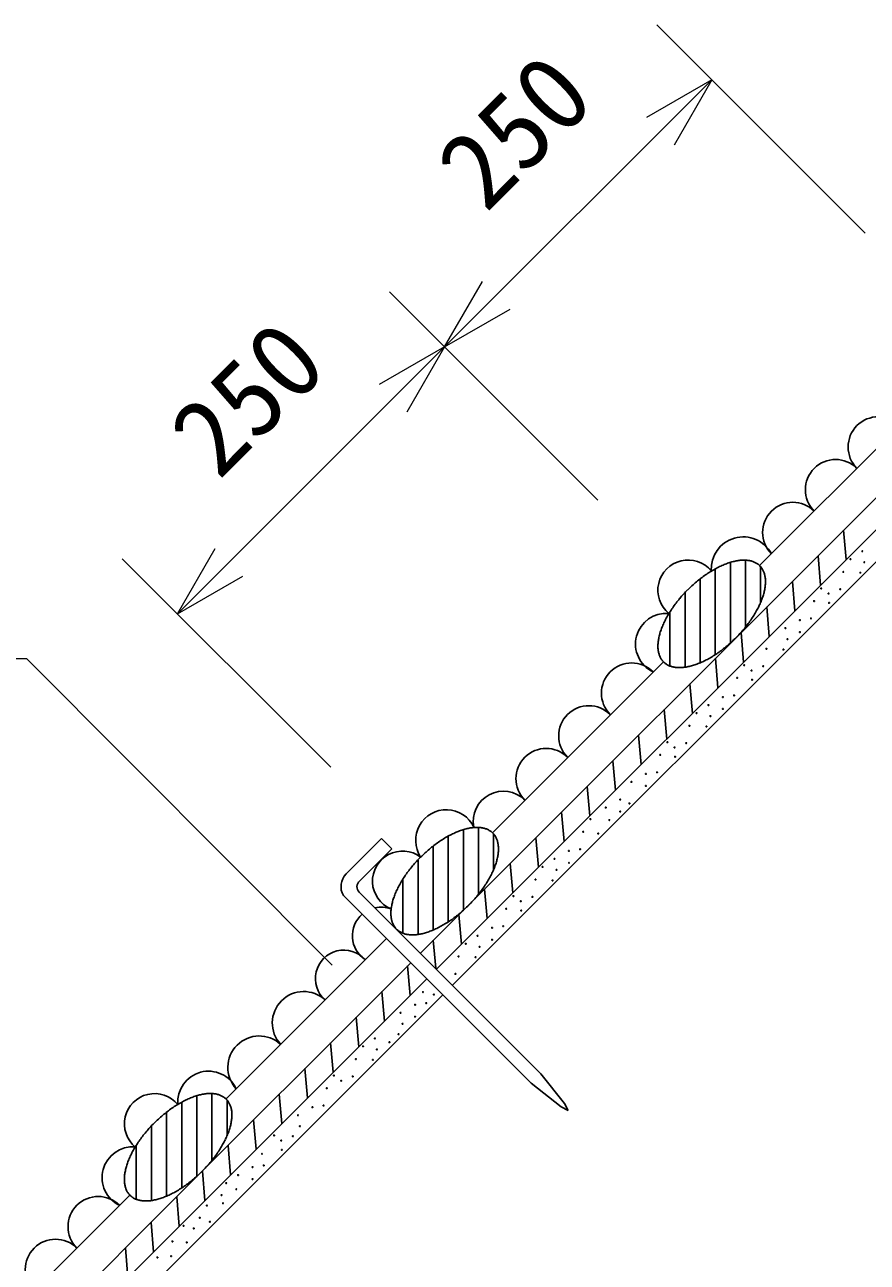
# Model space of a CAD drawing. Units: millimetres, scale not verified. Extents: x 200 to 8200, y 200 to 5838.
# Drawn here: x 2210 to 2768, y 2893 to 3713 of the extents above; entities that cross this region are included whole.
import ezdxf
from ezdxf.enums import TextEntityAlignment as Align

# ---------------------------------------------------------------- set-up
doc = ezdxf.new("R2010")
doc.units = ezdxf.units.MM
doc.header["$LTSCALE"] = 20
for name, color, linetype, lineweight in [('C-STR', 3, 'Continuous', 25), ('C-STR-DIM', 1, 'Continuous', 13), ('C-STR-HTXT', 1, 'Continuous', 13)]:
    doc.layers.add(name, color=color, linetype=linetype, lineweight=lineweight)
doc.styles.add('ＭＳ ゴシック', font='')
doc.styles.get('ＭＳ ゴシック').set_extended_font_data('MS Gothic')

msp = doc.modelspace()

# ---------------------------------------------------------------- linework, layer by layer
at = {"layer": 'C-STR', "color": 7}
for p, q in [((2696.55, 3354.53), (2803.22, 3461.2)), ((2472.16, 3098.09), (2819.25, 3445.18)), ((2482.77, 3087.49), (2829.86, 3434.57)), ((2493.38, 3076.88), (2840.47, 3423.97)), ((2752.14, 3378.07), (2753.85, 3358.57)), ((2735.17, 3361.1), (2736.88, 3341.6)), ((2718.2, 3344.13), (2719.91, 3324.63)), ((2701.23, 3327.16), (2702.94, 3307.66)), ((2684.26, 3310.19), (2685.97, 3290.69)), ((2667.29, 3293.22), (2669, 3273.71)), ((2555.99, 3213.97), (2632.91, 3290.9)), ((2650.32, 3276.25), (2652.03, 3256.74)), ((2633.35, 3259.28), (2635.06, 3239.77)), ((2616.38, 3242.31), (2618.09, 3222.8)), ((2519.77, 3177.75), (2562.75, 3220.73)), ((2599.41, 3225.34), (2601.12, 3205.83)), ((2582.44, 3208.37), (2584.15, 3188.86)), ((2565.47, 3191.4), (2567.17, 3171.89)), ((2423.04, 3150.54), (2446.33, 3173.84)), ((2453.13, 3167.05), (2446.33, 3173.84)), ((2548.5, 3174.43), (2550.2, 3154.92)), ((2453.13, 3167.05), (2431.88, 3145.78)), ((2531.53, 3157.46), (2533.23, 3137.95)), ((2431.58, 3138.44), (2551.83, 3018.26)), ((2514.56, 3140.49), (2516.26, 3120.98)), ((2421.18, 3136.11), (2545.46, 3011.9)), ((2497.59, 3123.52), (2499.29, 3104.01)), ((2343.55, 3001.53), (2449.66, 3107.64)), ((2480.62, 3106.54), (2482.24, 3088.02)), ((2295.94, 2921.87), (2465.69, 3091.62)), ((2463.64, 3089.57), (2465.35, 3070.07)), ((2306.54, 2911.26), (2476.3, 3081.02)), ((2446.67, 3072.6), (2448.38, 3053.1)), ((2317.15, 2900.65), (2486.91, 3070.42)), ((2429.7, 3055.63), (2431.41, 3036.13)), ((2412.73, 3038.66), (2414.44, 3019.16)), ((2395.76, 3021.69), (2397.47, 3002.19)), ((2567.39, 2998.47), (2551.83, 3018.26)), ((2565.27, 2996.35), (2545.46, 3011.9)), ((2378.79, 3004.72), (2380.5, 2985.21)), ((2569.86, 2993.87), (2567.39, 2998.47)), ((2565.27, 2996.35), (2569.86, 2993.87)), ((2361.82, 2987.75), (2363.53, 2968.24)), ((2344.85, 2970.78), (2346.56, 2951.27)), ((2327.88, 2953.81), (2329.59, 2934.3)), ((2166.22, 2824.2), (2279.91, 2937.89)), ((2310.91, 2936.84), (2312.62, 2917.33)), ((2118.61, 2744.54), (2295.94, 2921.87)), ((2293.94, 2919.87), (2295.65, 2900.36)), ((2129.22, 2733.94), (2306.54, 2911.26)), ((2139.83, 2723.33), (2317.15, 2900.65)), ((2276.97, 2902.9), (2278.68, 2883.39))]:
    msp.add_line(p, q, dxfattribs=at)
at = {"layer": 'C-STR'}
for p, q in [((2667.2, 3295.61), (2667.2, 3352.41)), ((2677.2, 3356.7), (2677.2, 3303.57)), ((2687.2, 3313.86), (2687.2, 3358.15)), ((2697.2, 3353.85), (2697.2, 3330.16)), ((2657.2, 3345.8), (2657.2, 3290.21)), ((2647.2, 3287.3), (2647.2, 3336.52)), ((2637.2, 3288.18), (2637.2, 3323.91)), ((2500.54, 3179.81), (2500.54, 3126.68)), ((2510.54, 3136.97), (2510.54, 3181.26)), ((2490.54, 3118.72), (2490.54, 3175.51)), ((2520.54, 3176.96), (2520.54, 3153.27)), ((2480.54, 3168.91), (2480.54, 3113.32)), ((2470.54, 3110.4), (2470.54, 3159.63)), ((2460.54, 3111.28), (2460.54, 3147.02)), ((2456.14, 3114.12), (2456.14, 3114.12)), ((2314.19, 2942.61), (2314.19, 2999.4)), ((2324.19, 3003.7), (2324.19, 2950.57)), ((2334.19, 2960.86), (2334.19, 3005.15)), ((2344.19, 3000.85), (2344.19, 2977.16)), ((2304.19, 2992.8), (2304.19, 2937.21)), ((2294.19, 2934.29), (2294.19, 2983.52)), ((2284.19, 2935.17), (2284.19, 2970.91))]:
    msp.add_line(p, q, dxfattribs=at)
at = {"layer": 'C-STR', "color": 7}
for centre in [(2756.65, 3358.81), (2764.5, 3364.08), (2751.93, 3350.41), (2763.18, 3349.88), (2765.81, 3356.78), (2737.33, 3339.48), (2742.15, 3336.02), (2749.86, 3338.87), (2732.6, 3331.08), (2742.49, 3329.89), (2723.16, 3318.45), (2730.53, 3319.55), (2713.59, 3313.17), (2723.16, 3310.57), (2714.9, 3305.87), (2701.02, 3299.5), (2712.27, 3298.96), (2686.41, 3288.57), (2691.24, 3285.11), (2698.94, 3287.96), (2681.69, 3280.17), (2691.58, 3278.98), (2679.62, 3268.64), (2662.68, 3262.26), (2672.24, 3267.54), (2672.25, 3259.66), (2654.83, 3256.98), (2663.98, 3254.95), (2650.1, 3248.58), (2661.35, 3248.05), (2635.5, 3237.66), (2648.03, 3237.05), (2630.78, 3229.26), (2640.32, 3234.19), (2640.66, 3228.07), (2611.76, 3211.35), (2621.33, 3216.63), (2628.71, 3217.73), (2621.34, 3208.75), (2594.79, 3194.38), (2604.36, 3199.66), (2610.44, 3197.14), (2584.59, 3186.75), (2597.12, 3186.14), (2604.37, 3191.77), (2579.87, 3178.35), (2589.75, 3177.16), (2570.42, 3165.72), (2577.8, 3166.81), (2553, 3155.16), (2560.85, 3160.44), (2562.16, 3153.13), (2570.43, 3157.83), (2548.28, 3146.76), (2559.53, 3146.23), (2533.68, 3135.84), (2538.5, 3132.37), (2546.21, 3135.23), (2528.96, 3127.43), (2538.84, 3126.25), (2519.51, 3114.81), (2526.88, 3115.9), (2502.09, 3104.25), (2509.94, 3109.52), (2519.52, 3106.92), (2497.37, 3095.85), (2511.25, 3102.22), (2508.62, 3095.32), (2495.3, 3084.32), (2473.84, 3072.32), (2468.6, 3063.89), (2475.97, 3064.99), (2481.05, 3070.63), (2459.03, 3058.61), (2468.6, 3056.01), (2460.34, 3051.31), (2442.06, 3041.64), (2451.63, 3039.04), (2457.71, 3044.41), (2434.21, 3036.37), (2443.37, 3034.34), (2429.49, 3027.97), (2440.74, 3027.44), (2414.88, 3017.04), (2427.41, 3016.43), (2410.16, 3008.64), (2419.71, 3013.58), (2391.15, 2990.73), (2400.71, 2996.01), (2408.09, 2997.11), (2392.46, 2983.43), (2375.29, 2977.44), (2380.11, 2973.98), (2387.82, 2976.84), (2367.34, 2965.21), (2380.45, 2967.85), (2368.49, 2957.51), (2351.55, 2951.13), (2361.12, 2956.41), (2361.12, 2948.53), (2343.7, 2945.86), (2350.35, 2941.76), (2340.6, 2937.9), (2341.54, 2932.51), (2330.92, 2930.92), (2315.42, 2917.57), (2322.23, 2915.84), (2326.11, 2922.91), (2332.84, 2920.25), (2308.03, 2907.25), (2317.58, 2906.6), (2298.17, 2896.62), (2307.17, 2897.48)]:
    msp.add_circle(centre, 0.3, dxfattribs=at)
for centre, radius, start, end in [((2775.09, 3433.07), 20, 45, 225), ((2746.8, 3404.78), 20, 45, 225), ((2718.52, 3376.5), 20, 45, 225), ((2685.7, 3352.37), 21.18, 28.13475, 183.54845), ((2649.23, 3338.22), 20, 39.93312, 230.18666), ((2634.76, 3302.62), 20.33, 85.38159, 244.61841), ((2611.9, 3270.11), 20, 45, 225), ((2583.61, 3241.83), 20, 45, 225), ((2555.33, 3213.54), 20, 45, 225), ((2527.04, 3185.26), 20, 45, 191.06348), ((2489.28, 3172.67), 20.28, 25.66048, 213.02542), ((2460.34, 3145.69), 19.91, 53.14475, 246.94465), ((2431.72, 3142.08), 12.12, 135.76262, 209.53793), ((2435.12, 3141.97), 5, 130.3409, 225.01704), ((2446.1, 3109.53), 18.96, 131.42626, 236.21914), ((2446.1, 3109.53), 18.96, 70.11725, 101.96674), ((2421.49, 3081.24), 18.84, 41.68642, 228.81208), ((2394.94, 3051.82), 20.79, 47.14094, 222.85906), ((2365.55, 3022.44), 20.79, 47.14094, 222.85906), ((2331.94, 2999.58), 20.33, 25.38159, 184.61841), ((2296.34, 2985.1), 20, 39.93312, 230.18666), ((2281.86, 2949.51), 20.33, 85.38159, 244.61841), ((2259, 2916.99), 20, 45, 225), ((2230.71, 2888.71), 20, 45, 225)]:
    msp.add_arc(centre, radius, start, end, dxfattribs=at)
at = {"layer": 'C-STR'}
for centre, radius, start, end in [((2703.53, 3286.72), 75.07, 121.88551, 124.71265), ((2700.21, 3292.13), 68.73, 118.91052, 121.91062), ((2696.89, 3298.2), 61.81, 115.72066, 118.94233), ((2693.8, 3304.71), 54.6, 112.25955, 115.76048), ((2691.11, 3311.39), 47.4, 108.45979, 112.30897), ((2688.95, 3317.99), 40.46, 104.24083, 108.52062), ((2687.41, 3324.25), 34.01, 99.50753, 104.31492), ((2686.49, 3329.96), 28.22, 94.15104, 99.59628), ((2686.17, 3334.93), 23.24, 88.05461, 94.25439), ((2686.35, 3339.05), 19.12, 81.10924, 88.1693), ((2686.88, 3342.23), 15.9, 73.24439, 81.22647), ((2687.58, 3344.47), 13.55, 64.47579, 73.34819), ((2688.25, 3345.83), 12.04, 54.95796, 64.54493), ((2688.66, 3346.41), 11.33, 45.00711, 54.97393), ((2688.61, 3346.37), 11.39, 35.05423, 44.96474), ((2687.91, 3345.9), 12.24, 25.53163, 34.96548), ((2686.41, 3345.21), 13.88, 16.75802, 25.418), ((2711.27, 3276.3), 88.06, 129.96482, 132.50292), ((2709.29, 3278.68), 84.96, 127.37441, 129.97507), ((2706.64, 3282.19), 80.57, 124.69321, 127.38897), ((2684.01, 3344.53), 16.37, 8.8896, 16.63954), ((2671.31, 3344.35), 29.14, 350.48889, 355.76379), ((2680.68, 3344.04), 19.75, 1.94236, 8.7791), ((2676.41, 3343.94), 24.01, 355.84531, 1.84569), ((2711.43, 3275.93), 88.44, 137.50251, 140.02975), ((2712.46, 3274.98), 89.84, 134.99955, 137.50164), ((2712.38, 3275.08), 89.71, 132.49657, 135.00223), ((2652.52, 3349.27), 48.59, 337.73815, 341.49309), ((2659.15, 3347.02), 41.59, 341.53747, 345.70109), ((2665.49, 3345.37), 35.04, 345.75597, 350.42158), ((2701.55, 3283.38), 76.05, 145.3056, 148.09624), ((2705.92, 3280.33), 81.38, 142.62454, 145.29328), ((2709.24, 3277.77), 85.58, 140.03422, 142.6163), ((2639.4, 3355.18), 62.99, 331.08787, 334.24914), ((2645.85, 3352.04), 55.81, 334.27742, 337.70255), ((2683.85, 3293.16), 55.81, 154.27742, 157.70255), ((2690.3, 3290.01), 62.99, 151.08787, 154.24914), ((2696.28, 3286.68), 69.83, 148.11312, 151.06574), ((2623.78, 3364.87), 81.38, 322.62454, 325.29328), ((2628.15, 3361.82), 76.05, 325.3056, 328.09624), ((2633.42, 3358.51), 69.83, 328.11312, 331.06574), ((2670.54, 3298.18), 41.59, 161.53747, 165.70109), ((2677.17, 3295.93), 48.59, 157.73815, 161.49309), ((2617.23, 3370.22), 89.84, 314.99955, 317.50164), ((2618.27, 3369.27), 88.44, 317.50251, 320.02975), ((2620.46, 3367.42), 85.58, 320.03422, 322.6163), ((2653.29, 3301.26), 24.01, 175.84531, 181.84569), ((2658.39, 3300.84), 29.14, 170.48889, 175.76379), ((2664.21, 3299.83), 35.04, 165.75597, 170.42158), ((2620.41, 3366.51), 84.96, 307.37441, 309.97507), ((2618.43, 3368.9), 88.06, 309.96482, 312.50292), ((2617.32, 3370.12), 89.71, 312.49657, 315.00223), ((2649.02, 3301.15), 19.75, 181.94236, 188.7791), ((2645.68, 3300.67), 16.37, 188.8896, 196.63954), ((2643.29, 3299.98), 13.88, 196.75802, 205.418), ((2641.79, 3299.3), 12.24, 205.53163, 214.96548), ((2632.81, 3347), 61.81, 295.72066, 298.94233), ((2629.49, 3353.07), 68.73, 298.91052, 301.91062), ((2626.17, 3358.48), 75.07, 301.88551, 304.71265), ((2623.06, 3363.01), 80.57, 304.69321, 307.38897), ((2641.09, 3298.83), 11.39, 215.05423, 224.96474), ((2641.04, 3298.79), 11.33, 225.00711, 234.97393), ((2641.45, 3299.37), 12.04, 234.95796, 244.54493), ((2642.11, 3300.73), 13.55, 244.47579, 253.34819), ((2642.81, 3302.97), 15.9, 253.24439, 261.22647), ((2643.35, 3306.15), 19.12, 261.10924, 268.1693), ((2643.52, 3310.26), 23.24, 268.05461, 274.25439), ((2643.2, 3315.24), 28.22, 274.15104, 279.59628), ((2642.29, 3320.95), 34.01, 279.50753, 284.31492), ((2640.75, 3327.21), 40.46, 284.24083, 288.52062), ((2638.59, 3333.81), 47.4, 288.45979, 292.30897), ((2635.9, 3340.49), 54.6, 292.25955, 295.76048), ((2517.14, 3127.81), 54.6, 112.25955, 115.76048), ((2514.45, 3134.5), 47.4, 108.45979, 112.30897), ((2512.29, 3141.09), 40.46, 104.24083, 108.52062), ((2510.74, 3147.36), 34.01, 99.50753, 104.31492), ((2509.83, 3153.07), 28.22, 94.15104, 99.59628), ((2509.51, 3158.04), 23.24, 88.05461, 94.25439), ((2509.69, 3162.15), 19.12, 81.10924, 88.1693), ((2510.22, 3165.34), 15.9, 73.24439, 81.22647), ((2510.92, 3167.58), 13.55, 64.47579, 73.34819), ((2511.59, 3168.93), 12.04, 54.95796, 64.54493), ((2512, 3169.51), 11.33, 45.00711, 54.97393), ((2529.98, 3105.3), 80.57, 124.69321, 127.38897), ((2526.87, 3109.83), 75.07, 121.88551, 124.71265), ((2523.54, 3115.23), 68.73, 118.91052, 121.91062), ((2520.23, 3121.31), 61.81, 115.72066, 118.94233), ((2511.95, 3169.47), 11.39, 35.05423, 44.96474), ((2511.25, 3169.01), 12.24, 25.53163, 34.96548), ((2509.75, 3168.32), 13.88, 16.75802, 25.418), ((2507.35, 3167.64), 16.37, 8.8896, 16.63954), ((2504.01, 3167.15), 19.75, 1.94236, 8.7791), ((2535.72, 3098.18), 89.71, 132.49657, 135.00223), ((2534.61, 3099.41), 88.06, 129.96482, 132.50292), ((2532.63, 3101.79), 84.96, 127.37441, 129.97507), ((2488.83, 3168.48), 35.04, 345.75597, 350.42158), ((2494.64, 3167.46), 29.14, 350.48889, 355.76379), ((2499.75, 3167.05), 24.01, 355.84531, 1.84569), ((2532.58, 3100.88), 85.58, 140.03422, 142.6163), ((2534.77, 3099.04), 88.44, 137.50251, 140.02975), ((2535.8, 3098.09), 89.84, 134.99955, 137.50164), ((2469.19, 3175.15), 55.81, 334.27742, 337.70255), ((2475.86, 3172.38), 48.59, 337.73815, 341.49309), ((2482.49, 3170.13), 41.59, 341.53747, 345.70109), ((2519.61, 3109.79), 69.83, 148.11312, 151.06574), ((2524.89, 3106.48), 76.05, 145.3056, 148.09624), ((2529.26, 3103.44), 81.38, 142.62454, 145.29328), ((2456.76, 3181.62), 69.83, 328.11312, 331.06574), ((2462.74, 3178.29), 62.99, 331.08787, 334.24914), ((2500.51, 3119.03), 48.59, 157.73815, 161.49309), ((2507.18, 3116.26), 55.81, 154.27742, 157.70255), ((2513.64, 3113.12), 62.99, 151.08787, 154.24914), ((2443.79, 3190.53), 85.58, 320.03422, 322.6163), ((2447.12, 3187.98), 81.38, 322.62454, 325.29328), ((2451.49, 3184.93), 76.05, 325.3056, 328.09624), ((2487.55, 3122.94), 35.04, 165.75597, 170.42158), ((2493.88, 3121.29), 41.59, 161.53747, 165.70109), ((2440.66, 3193.23), 89.71, 312.49657, 315.00223), ((2440.57, 3193.32), 89.84, 314.99955, 317.50164), ((2441.6, 3192.38), 88.44, 317.50251, 320.02975), ((2476.62, 3124.36), 24.01, 175.84531, 181.84569), ((2472.36, 3124.26), 19.75, 181.94236, 188.7791), ((2481.73, 3123.95), 29.14, 170.48889, 175.76379), ((2469.02, 3123.78), 16.37, 188.8896, 196.63954), ((2446.4, 3186.12), 80.57, 304.69321, 307.38897), ((2443.75, 3189.62), 84.96, 307.37441, 309.97507), ((2441.77, 3192.01), 88.06, 309.96482, 312.50292), ((2466.63, 3123.09), 13.88, 196.75802, 205.418), ((2465.13, 3122.41), 12.24, 205.53163, 214.96548), ((2464.43, 3121.94), 11.39, 215.05423, 224.96474), ((2464.38, 3121.9), 11.33, 225.00711, 234.97393), ((2464.79, 3122.48), 12.04, 234.95796, 244.54493), ((2461.93, 3156.92), 47.4, 288.45979, 292.30897), ((2459.24, 3163.6), 54.6, 292.25955, 295.76048), ((2456.15, 3170.11), 61.81, 295.72066, 298.94233), ((2452.83, 3176.18), 68.73, 298.91052, 301.91062), ((2449.51, 3181.58), 75.07, 301.88551, 304.71265), ((2465.45, 3123.84), 13.55, 244.47579, 253.34819), ((2466.15, 3126.08), 15.9, 253.24439, 261.22647), ((2466.68, 3129.26), 19.12, 261.10924, 268.1693), ((2466.86, 3133.37), 23.24, 268.05461, 274.25439), ((2466.54, 3138.34), 28.22, 274.15104, 279.59628), ((2465.63, 3144.05), 34.01, 279.50753, 284.31492), ((2464.09, 3150.32), 40.46, 284.24083, 288.52062), ((2347.2, 2939.12), 68.73, 118.91052, 121.91062), ((2343.89, 2945.2), 61.81, 115.72066, 118.94233), ((2340.8, 2951.7), 54.6, 112.25955, 115.76048), ((2338.1, 2958.39), 47.4, 108.45979, 112.30897), ((2335.95, 2964.98), 40.46, 104.24083, 108.52062), ((2334.4, 2971.25), 34.01, 99.50753, 104.31492), ((2333.49, 2976.96), 28.22, 94.15104, 99.59628), ((2333.17, 2981.93), 23.24, 88.05461, 94.25439), ((2333.35, 2986.04), 19.12, 81.10924, 88.1693), ((2333.88, 2989.22), 15.9, 73.24439, 81.22647), ((2334.58, 2991.47), 13.55, 64.47579, 73.34819), ((2335.24, 2992.82), 12.04, 54.95796, 64.54493), ((2335.66, 2993.4), 11.33, 45.00711, 54.97393), ((2335.6, 2993.36), 11.39, 35.05423, 44.96474), ((2334.9, 2992.9), 12.24, 25.53163, 34.96548), ((2333.41, 2992.21), 13.88, 16.75802, 25.418), ((2358.27, 2923.3), 88.06, 129.96482, 132.50292), ((2356.29, 2925.68), 84.96, 127.37441, 129.97507), ((2353.64, 2929.19), 80.57, 124.69321, 127.38897), ((2350.53, 2933.72), 75.07, 121.88551, 124.71265), ((2331.01, 2991.52), 16.37, 8.8896, 16.63954), ((2327.67, 2991.04), 19.75, 1.94236, 8.7791), ((2323.41, 2990.94), 24.01, 355.84531, 1.84569), ((2358.43, 2922.93), 88.44, 137.50251, 140.02975), ((2359.46, 2921.98), 89.84, 134.99955, 137.50164), ((2359.37, 2922.07), 89.71, 132.49657, 135.00223), ((2306.15, 2994.02), 41.59, 341.53747, 345.70109), ((2312.49, 2992.37), 35.04, 345.75597, 350.42158), ((2318.3, 2991.35), 29.14, 350.48889, 355.76379), ((2348.54, 2930.37), 76.05, 145.3056, 148.09624), ((2352.91, 2927.33), 81.38, 142.62454, 145.29328), ((2356.24, 2924.77), 85.58, 140.03422, 142.6163), ((2286.4, 3002.18), 62.99, 331.08787, 334.24914), ((2292.85, 2999.04), 55.81, 334.27742, 337.70255), ((2299.52, 2996.27), 48.59, 337.73815, 341.49309), ((2337.29, 2937.01), 62.99, 151.08787, 154.24914), ((2343.27, 2933.68), 69.83, 148.11312, 151.06574), ((2270.78, 3011.86), 81.38, 322.62454, 325.29328), ((2275.15, 3008.82), 76.05, 325.3056, 328.09624), ((2280.42, 3005.51), 69.83, 328.11312, 331.06574), ((2317.54, 2945.18), 41.59, 161.53747, 165.70109), ((2324.17, 2942.92), 48.59, 157.73815, 161.49309), ((2330.84, 2940.15), 55.81, 154.27742, 157.70255), ((2265.26, 3016.26), 88.44, 317.50251, 320.02975), ((2267.45, 3014.42), 85.58, 320.03422, 322.6163), ((2300.28, 2948.25), 24.01, 175.84531, 181.84569), ((2305.39, 2947.84), 29.14, 170.48889, 175.76379), ((2311.21, 2946.83), 35.04, 165.75597, 170.42158), ((2265.43, 3015.89), 88.06, 309.96482, 312.50292), ((2264.32, 3017.12), 89.71, 312.49657, 315.00223), ((2264.23, 3017.21), 89.84, 314.99955, 317.50164), ((2296.02, 2948.15), 19.75, 181.94236, 188.7791), ((2292.68, 2947.67), 16.37, 188.8896, 196.63954), ((2290.29, 2946.98), 13.88, 196.75802, 205.418), ((2288.79, 2946.3), 12.24, 205.53163, 214.96548), ((2276.49, 3000.07), 68.73, 298.91052, 301.91062), ((2273.16, 3005.47), 75.07, 301.88551, 304.71265), ((2270.06, 3010), 80.57, 304.69321, 307.38897), ((2267.4, 3013.51), 84.96, 307.37441, 309.97507), ((2288.09, 2945.83), 11.39, 215.05423, 224.96474), ((2288.04, 2945.79), 11.33, 225.00711, 234.97393), ((2288.45, 2946.37), 12.04, 234.95796, 244.54493), ((2289.11, 2947.72), 13.55, 244.47579, 253.34819), ((2289.81, 2949.97), 15.9, 253.24439, 261.22647), ((2290.34, 2953.15), 19.12, 261.10924, 268.1693), ((2290.52, 2957.26), 23.24, 268.05461, 274.25439), ((2290.2, 2962.23), 28.22, 274.15104, 279.59628), ((2289.29, 2967.94), 34.01, 279.50753, 284.31492), ((2287.74, 2974.21), 40.46, 284.24083, 288.52062), ((2285.59, 2980.81), 47.4, 288.45979, 292.30897), ((2282.9, 2987.49), 54.6, 292.25955, 295.76048), ((2279.8, 2993.99), 61.81, 295.72066, 298.94233)]:
    msp.add_arc(centre, radius, start, end, dxfattribs=at)
at = {"layer": 'C-STR-DIM'}
for p, q in [((2766.36, 3574.64), (2628.47, 3712.53)), ((2664.91, 3676.09), (2488.13, 3499.32)), ((2664.91, 3676.09), (2621.61, 3651.09)), ((2664.91, 3676.09), (2639.91, 3632.79)), ((2488.13, 3499.32), (2513.13, 3542.62)), ((2589.58, 3397.87), (2451.7, 3535.75)), ((2488.13, 3499.32), (2531.43, 3524.32)), ((2488.13, 3499.32), (2311.35, 3322.54)), ((2488.13, 3499.32), (2444.83, 3474.32)), ((2488.13, 3499.32), (2463.13, 3456.02)), ((2412.81, 3221.09), (2274.92, 3358.97)), ((2311.35, 3322.54), (2336.35, 3365.84)), ((2311.35, 3322.54), (2354.66, 3347.54))]:
    msp.add_line(p, q, dxfattribs=at)
at = {"layer": 'C-STR-HTXT'}
for p, q in [((1721.62, 3293), (2211.62, 3293)), ((2211.62, 3293), (2413.86, 3090.11))]:
    msp.add_line(p, q, dxfattribs=at)

# ---------------------------------------------------------------- texts
at = {"layer": 'C-STR-DIM', "color": 7, "style": 'ＭＳ ゴシック'}
for p in [(2526.34, 3576.42), (2349.56, 3399.64)]:
    msp.add_text('250', height=51.32, rotation=45, dxfattribs=at).set_placement(p, align=Align.BOTTOM_LEFT)

doc.saveas('drawing.dxf')
